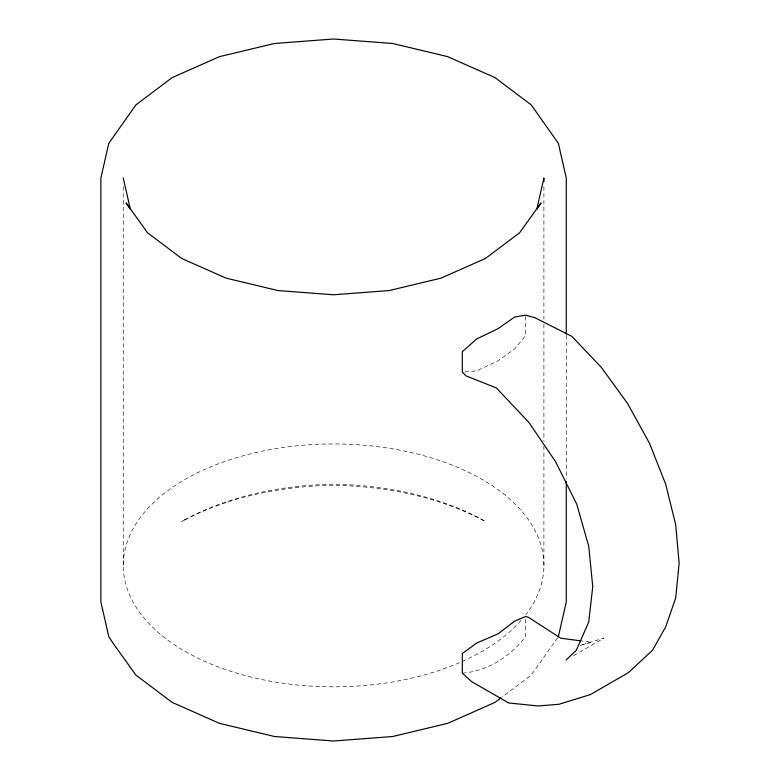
<?xml version="1.0" encoding="UTF-8"?>
<svg xmlns="http://www.w3.org/2000/svg" width="780" height="780" viewBox="0 0 780 780"><rect width="100%" height="100%" fill="white"/><g stroke="black" fill="none" stroke-linecap="round" stroke-linejoin="round"><path stroke-width="0.58" stroke-dasharray="3.9 2.92" d="M557.729 637.65L531.229 675.119L501.637 697.379M573.524 655.678L604.12 638.011L580.183 645.401M580.183 645.469L591.611 642.281L582.124 641.024M462.316 673.169C487.773 671.141 510.237 656.584 525.603 636.626L525.603 616.532M464.704 371.933L476.648 370.89L498.118 360.828L514.615 348.972L525.603 335.712L525.603 316.397M566.28 335.195L566.28 478.91M543.904 186.595L543.904 319.361M543.904 324.226L543.904 441.158M543.904 446.023L543.904 565.383M123.25 186.595L123.25 565.383M520.952 620.548A210.327 121.436 0 0 1 159.178 633.262A210.327 121.436 0 0 1 315.286 444.415A210.327 121.436 0 0 1 525.71 614.796M184.85 519.714L181.691 521.537C228.364 496.519 280.985 486.389 333.577 485.219C386.168 486.389 438.779 496.519 485.462 521.537L482.303 519.714C436.595 495.212 385.066 485.296 333.577 484.146C282.087 485.296 230.558 495.212 184.85 519.714"/><path stroke-width="1.17" d="M536.737 209.498L543.904 178.074L543.904 181.73M558.353 636.694L566.28 601.926L566.28 481.348M537.352 208.553L541.057 202.868L519.597 232.772L485.462 258.463L440.973 278.168L389.171 290.56L333.577 294.781L277.982 290.56L226.171 278.168L181.691 258.463L147.547 232.772L126.097 202.868L130.416 209.498L123.25 178.074M566.143 659.938L576.371 650.188L588.725 622.069L592.742 586.56L588.764 546.429L576.771 504.26L555.652 461.799L528.84 422.38L496.382 387.933L466.031 375.872L462.316 372.148L462.316 351.731L476.648 338.978L498.118 328.594L514.615 317.021L525.603 315.188L534.846 317.714L571.906 336.385L601.38 367.419L627.588 403.494L649.34 442.962L665.633 484.01L675.714 524.745L679.126 563.306L675.714 597.938L665.633 627.032L652.48 650.286L628.349 672.672L590.372 694.59L558.919 704.301L538.093 705.958L508.618 702.965L471.559 681.564L462.316 673.169L462.316 653.523L476.648 643.081L498.118 633.799L514.615 621.163L525.603 616.532L528.274 617.194L560.781 638.196L580.934 640.867M500.682 698.1L494.959 702.409L447.691 723.343L392.642 736.515L333.577 741L274.511 736.515L219.463 723.343L172.195 702.409L135.925 675.119L113.129 643.334L108.8 636.694L100.873 601.926L100.873 178.074L108.8 143.305L135.925 104.881L172.195 77.59L219.463 56.657L274.511 43.485L333.577 39L392.642 43.485L447.691 56.657L494.959 77.59L531.229 104.881L558.353 143.305L566.28 178.074L566.28 333.976"/></g></svg>
